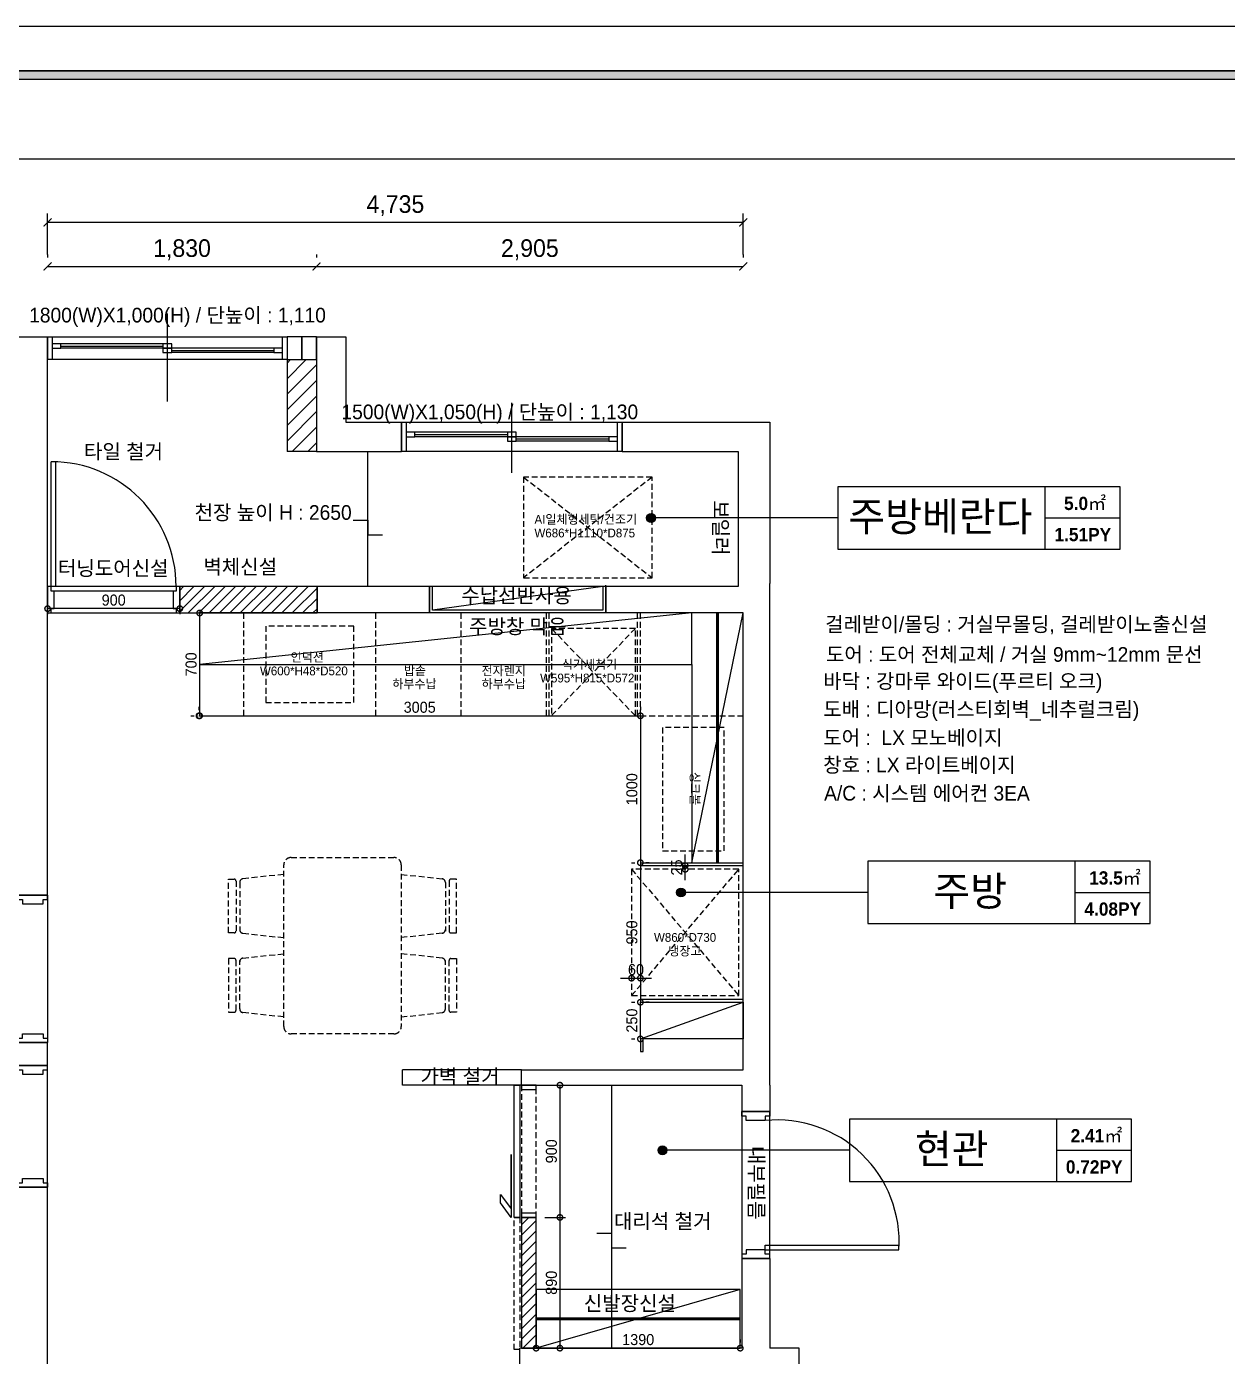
# Model space of a CAD drawing. Header units: inches. Extents: x 220271 to 272471, y 38563 to 64452.
# Drawn here: x 231085 to 239258, y 54799 to 63852 of the extents above; entities that cross this region are included whole.
import ezdxf
from ezdxf.enums import TextEntityAlignment as Align

# ---------------------------------------------------------------- set-up
doc = ezdxf.new("R2010")
doc.units = ezdxf.units.IN
doc.header["$LTSCALE"] = 50
doc.header["$MEASUREMENT"] = 0
doc.linetypes.add('DH-HID2', pattern=[1.2, 0.8, -0.4])
doc.linetypes.add('HID', pattern=[2.5, 1.5, -1])
for name, color, linetype in [('0-ELC TEXT', 7, 'Continuous'), ('03-TEXT', 3, 'Continuous'), ('03-WAL NEW', 3, 'Continuous'), ('06-FUR', 6, 'Continuous'), ('07-DIM WAL', 5, 'Continuous'), ('3.기호.계단선', 30, 'Continuous'), ('_LIBR', 4, 'Continuous'), ('CO-DO-FR', 7, 'Continuous'), ('CO-DOOR', 8, 'Continuous'), ('F-WALL1', 2, 'Continuous'), ('FORM(YOURNAME)-1', 1, 'Continuous'), ('FORM(YOURNAME)-11', 1, 'Continuous'), ('FU-FURM', 251, 'DH-HID2'), ('도면층4', 4, 'Continuous'), ('도면층5', 5, 'Continuous')]:
    doc.layers.add(name, color=color, linetype=linetype)
doc.styles.add('YOURNAME', font='HY울릉도M.TTF')
doc.styles.add('넥슨고딕', font='NEXONLv1GothicBold.ttf')
doc.styles.add('스타일1', font='HY울릉도M.TTF')
doc.styles.add('코레일둥고', font='Korail_Round_Gothic_Medium.ttf')
doc.dimstyles.new('30', dxfattribs={"dimscale": 30, "dimtxt": 2.5, "dimasz": 2.5, "dimexe": 1.25, "dimexo": 2, "dimtad": 1, "dimdec": 0, "dimtxsty": '스타일1', "dimblk": 'DOTSMALL', "dimcen": 2.5, "dimclrd": 1, "dimclre": 1, "dimclrt": 7, "dimadec": 0, "dimazin": 0, "dimtfac": 1, "dimtdec": 0, "dimtix": 1, "dimtmove": 0, "dimatfit": 3, "dimldrblk": 'DOTSMALL', "dimfxl": 1.25, "dimarcsym": 0})
doc.dimstyles.new('YOURNAME-60', dxfattribs={"dimscale": 60, "dimtxt": 2, "dimasz": 0.9, "dimexe": 1, "dimexo": 3, "dimgap": 0.7, "dimtad": 1, "dimdec": 0, "dimzin": 0, "dimdsep": 46, "dimlunit": 6, "dimtxsty": 'YOURNAME', "dimblk": 'ARCHTICK', "dimcen": 0, "dimclrd": 1, "dimclre": 1, "dimclrt": 7, "dimadec": 0, "dimazin": 0, "dimtfac": 1, "dimtdec": 0, "dimtix": 1, "dimtmove": 2, "dimatfit": 3, "dimldrblk": 'ARCHTICK', "dimfxl": 1, "dimtolj": 1, "dimtzin": 0, "dimarcsym": 0})

# ---------------------------------------------------------------- blocks, each defined once
blk = doc.blocks.new('FORM-ELEVATION')
at = {"layer": 'FORM(YOURNAME)-11'}
h = blk.add_hatch(color=256, dxfattribs=at)
h.dxf.hatch_style = 1
h.paths.add_polyline_path([(-10309, 35708), (71691, 35708), (71691, 35508), (-10309, 35508)])
h.paths.add_polyline_path([(-10309, -21492), (71691, -21492), (71691, -21692), (-10309, -21692)])
at = {"layer": 'Defpoints', "color": 158}
for points in [[(-10309, -21692), (71691, -21692), (71691, 35708), (-10309, 35708)], [(-8309, 33708), (61071, 33708), (61071, -19692), (-8309, -19692)]]:
    blk.add_lwpolyline(points, close=True, dxfattribs=at)
at = {"layer": 'FORM(YOURNAME)-11', "color": 250}
blk.add_lwpolyline([(-11309, -22692), (72691, -22692), (72691, 36708), (-11309, 36708)], close=True, dxfattribs=at)
at = {"layer": 'FORM(YOURNAME)-11'}
blk.add_lwpolyline([(-10309, 35708), (71691, 35708), (71691, 35508), (-10309, 35508)], close=True, dxfattribs=at)
at = {"layer": 'FORM(YOURNAME)-11', "color": 3, "style": 'YOURNAME'}
for tag, height, p in [('1', 450, (71041, -1219)), ('2', 450, (71041, -1863)), ('3', 450, (71041, -3150)), ('4', 450, (71041, -5081)), ('5', 515, (71041, -7398)), ('6', 515, (71041, -9650)), ('7', 515, (71041, -11903)), ('8', 515, (71041, -14155)), ('9', 515, (71041, -16408)), ('10', 515, (66791, -18596)), ('11', 515, (71041, -18660)), ('12', 515, (66791, -20848)), ('13', 515, (71041, -20848))]:
    blk.add_attdef(tag, text='', height=height, dxfattribs=at).set_placement(p, align=Align.MIDDLE_RIGHT)
blk = doc.blocks.new('메인도면')
blk.add_line((294021.2, 97245.8), (294021.2, 98165.8))
blk.add_lwpolyline([(293921.2, 97698.3), (294021.2, 97698.3), (294021.2, 97598.3), (294121.2, 97598.3)])
at = {"layer": 'F-WALL1'}
for p, q in [((291641.2, 98945.8), (291841.2, 98945.8)), ((291841.2, 98790.8), (291841.2, 98945.8)), ((293671.2, 98945.8), (293871.2, 98945.8)), ((293671.2, 98945.8), (293671.2, 98165.8)), ((293871.2, 98945.8), (293871.2, 98365.8)), ((291841.2, 97065.8), (291841.2, 98790.8)), ((293871.2, 98365.8), (294251.2, 98365.8)), ((295751.2, 98365.8), (296756.2, 98365.8)), ((296756.2, 98365.8), (296756.2, 97265.8)), ((293671.2, 98165.8), (294251.2, 98165.8)), ((295751.2, 98165.8), (296541.2, 98165.8)), ((296541.2, 98165.8), (296541.2, 97245.8)), ((296541.2, 97245.8), (293676.2, 97245.8)), ((293676.2, 97245.8), (293676.2, 97065.8)), ((294441.2, 97245.8), (294441.2, 97065.8)), ((295641.2, 97245.8), (295641.2, 97065.8)), ((296756.2, 93850.8), (296756.2, 97265.8)), ((291841.2, 95145.8), (291841.2, 97065.8)), ((296576.2, 97065.8), (293676.2, 97065.8)), ((296576.2, 93955.8), (296576.2, 97065.8)), ((291841.2, 93985.8), (291841.2, 94140.8)), ((291841.2, 93985.8), (289841.2, 93985.8)), ((295066.2, 93955.8), (296576.2, 93955.8)), ((295066.2, 93850.8), (295066.2, 93955.8)), ((295066.2, 93850.8), (296566.2, 93850.8)), ((296566.2, 93850.8), (296566.2, 93670.8)), ((296756.2, 93850.8), (296756.2, 93670.8)), ((291841.2, 91685.8), (291841.2, 93155.8)), ((296566.2, 92670.8), (296566.2, 92060.8)), ((296756.2, 92670.8), (296756.2, 92060.8)), ((295056.2, 91890.8), (295056.2, 92060.8)), ((296566.2, 92060.8), (295056.2, 92060.8)), ((296956.2, 92060.8), (296756.2, 92060.8)), ((296956.2, 89895.8), (296956.2, 92060.8))]:
    blk.add_line(p, q, dxfattribs=at)
at = {"layer": '도면층4'}
for p, q in [((292656.2, 98505.8), (292656.2, 99105.8)), ((291841.2, 98945.8), (291841.2, 98790.8)), ((291871.2, 98945.8), (291871.2, 98790.8)), ((291931.2, 98883.3), (292626.2, 98883.3)), ((293441.2, 98790.8), (293441.2, 98945.8)), ((292686.2, 98853.3), (293381.2, 98853.3)), ((295001.2, 98021.1), (295001.2, 98495.8)), ((294251.2, 98365.8), (294251.2, 98165.8)), ((294281.2, 98365.8), (294281.2, 98165.8)), ((295721.2, 98165.8), (295721.2, 98365.8)), ((295751.2, 98165.8), (295751.2, 98355.8)), ((294341.2, 98280.8), (294971.2, 98280.8)), ((295031.2, 98250.8), (295661.2, 98250.8)), ((293676.2, 97245.8), (293676.2, 97065.8)), ((294441.2, 97245.8), (294441.2, 97065.8)), ((295641.2, 97065.8), (295641.2, 97255.8)), ((291641.2, 95145.8), (291841.2, 95145.8)), ((291841.2, 95145.8), (291841.2, 94140.8)), ((291841.2, 94140.8), (291641.2, 94140.8)), ((291641.2, 94140.8), (291841.2, 94140.8)), ((291841.2, 93985.8), (291641.2, 93985.8)), ((291641.2, 93985.8), (291841.2, 93985.8)), ((291841.2, 93155.8), (291841.2, 93985.8)), ((296566.2, 93670.8), (296566.2, 92670.8)), ((296756.2, 93670.8), (296566.2, 93670.8)), ((296756.2, 92670.8), (296756.2, 93670.8)), ((291641.2, 93155.8), (291841.2, 93155.8)), ((296726.2, 92760.8), (297635.6, 92760.8)), ((296726.2, 92730.8), (296726.2, 92760.8)), ((296726.2, 92730.8), (297636.2, 92730.8)), ((297636.2, 92730.8), (297636.2, 92760.8)), ((296566.2, 92670.8), (296756.2, 92670.8)), ((296756.2, 92670.8), (296566.2, 92670.8))]:
    blk.add_line(p, q, dxfattribs=at)
for points in [[(291841.2, 98945.8), (293471.2, 98945.8), (293471.2, 98790.8), (291841.2, 98790.8)], [(291871.2, 98898.3), (291871.2, 98868.3), (291931.2, 98868.3), (291931.2, 98898.3)], [(292626.2, 98898.3), (292626.2, 98868.3), (292686.2, 98868.3), (292686.2, 98898.3)], [(292626.2, 98868.3), (292626.2, 98838.3), (292686.2, 98838.3), (292686.2, 98868.3)], [(293381.2, 98868.3), (293381.2, 98838.3), (293441.2, 98838.3), (293441.2, 98868.3)], [(293471.2, 98790.8), (293571.2, 98790.8), (293571.2, 98945.8), (293471.2, 98945.8)], [(293571.2, 98790.8), (293671.2, 98790.8), (293671.2, 98945.8), (293571.2, 98945.8)], [(294251.2, 98365.8), (295751.2, 98365.8), (295751.2, 98165.8), (294251.2, 98165.8)], [(294281.2, 98295.8), (294281.2, 98265.8), (294341.2, 98265.8), (294341.2, 98295.8)], [(294971.2, 98295.8), (294971.2, 98265.8), (295031.2, 98265.8), (295031.2, 98295.8)], [(294971.2, 98265.8), (294971.2, 98235.8), (295031.2, 98235.8), (295031.2, 98265.8)], [(295661.2, 98265.8), (295661.2, 98235.8), (295721.2, 98235.8), (295721.2, 98265.8)]]:
    blk.add_lwpolyline(points, close=True, dxfattribs=at)
for points in [[(291641.2, 95145.8), (291641.2, 95115.8), (291671.2, 95115.8), (291671.2, 95085.8), (291811.2, 95085.8), (291811.2, 95115.8), (291841.2, 95115.8), (291841.2, 95145.8), (291641.2, 95145.8)], [(291641.2, 94140.8), (291641.2, 94170.8), (291671.2, 94170.8), (291671.2, 94200.8), (291811.2, 94200.8), (291811.2, 94170.8), (291841.2, 94170.8), (291841.2, 94140.8), (291641.2, 94140.8)], [(291641.2, 93985.8), (291641.2, 93955.8), (291671.2, 93955.8), (291671.2, 93925.8), (291811.2, 93925.8), (291811.2, 93955.8), (291841.2, 93955.8), (291841.2, 93985.8), (291641.2, 93985.8)], [(296756.2, 93670.8), (296756.2, 93640.8), (296726.2, 93640.8), (296726.2, 93610.8), (296596.2, 93610.8), (296596.2, 93640.8), (296566.2, 93640.8), (296566.2, 93670.8), (296756.2, 93670.8)], [(291641.2, 93155.8), (291641.2, 93185.8), (291671.2, 93185.8), (291671.2, 93215.8), (291811.2, 93215.8), (291811.2, 93185.8), (291841.2, 93185.8), (291841.2, 93155.8), (291641.2, 93155.8)], [(296756.2, 92670.8), (296756.2, 92700.8), (296726.2, 92700.8), (296726.2, 92730.8), (296596.2, 92730.8), (296596.2, 92700.8), (296566.2, 92700.8), (296566.2, 92670.8), (296756.2, 92670.8)]]:
    blk.add_lwpolyline(points, dxfattribs=at)
at = {"layer": '도면층5'}
for p, q in [((292626.2, 98898.3), (291931.2, 98898.3)), ((292626.2, 98868.3), (291931.2, 98868.3)), ((293381.2, 98868.3), (292686.2, 98868.3)), ((293381.2, 98838.3), (292686.2, 98838.3)), ((294971.2, 98295.8), (294341.2, 98295.8)), ((294971.2, 98265.8), (294341.2, 98265.8)), ((295661.2, 98265.8), (295031.2, 98265.8)), ((295661.2, 98235.8), (295031.2, 98235.8))]:
    blk.add_line(p, q, dxfattribs=at)
blk.add_arc((296806.2, 92783.6), 831.1, 356.35624, 95.52913, dxfattribs=at)
blk = doc.blocks.new('_ArchTick')
at = {"color": 0, "linetype": 'ByBlock', "const_width": 0.15}
blk.add_lwpolyline([(-0.5, -0.5), (0.5, 0.5)], dxfattribs=at)
blk = doc.blocks.new('*D28')
at = {"layer": '07-DIM WAL', "color": 1, "lineweight": -2, "transparency": 16777216}
for p, q in [((231227.9, 62301.2), (231227.9, 62279.4)), ((233057.9, 62301.2), (233057.9, 62279.4)), ((231227.9, 62219.4), (233057.9, 62219.4))]:
    blk.add_line(p, q, dxfattribs=at)
at = {"layer": 'Defpoints', "color": 0, "transparency": 16777216}
for p in [(233057.9, 62219.4), (231227.9, 62121.2), (233057.9, 62121.2)]:
    blk.add_point(p, dxfattribs=at)
at = {"layer": '07-DIM WAL', "color": 1, "lineweight": -2, "transparency": 16777216, "xscale": 54, "yscale": 54, "zscale": 54, "rotation": 180}
blk.add_blockref('_ArchTick', (231227.9, 62219.4), dxfattribs=at)
at = {"layer": '07-DIM WAL', "color": 1, "lineweight": -2, "transparency": 16777216, "xscale": 54, "yscale": 54, "zscale": 54}
blk.add_blockref('_ArchTick', (233057.9, 62219.4), dxfattribs=at)
at = {"layer": '07-DIM WAL', "color": 7, "transparency": 16777216, "insert": (232142.9, 62333.1), "char_height": 120, "attachment_point": 5, "style": 'YOURNAME'}
blk.add_mtext('\\A1;1,830', dxfattribs=at)
blk = doc.blocks.new('*D29')
at = {"layer": '07-DIM WAL', "color": 1, "lineweight": -2, "transparency": 16777216}
for p, q in [((233057.9, 62301.2), (233057.9, 62279.4)), ((235962.9, 62301.2), (235962.9, 62279.4)), ((233061.7, 62219.4), (235962.9, 62219.4))]:
    blk.add_line(p, q, dxfattribs=at)
at = {"layer": 'Defpoints', "color": 0, "transparency": 16777216}
for p in [(235962.9, 62219.4), (233057.9, 62121.2), (235962.9, 62121.2)]:
    blk.add_point(p, dxfattribs=at)
at = {"layer": '07-DIM WAL', "color": 1, "lineweight": -2, "transparency": 16777216, "xscale": 54, "yscale": 54, "zscale": 54, "rotation": 180}
blk.add_blockref('_ArchTick', (233057.9, 62219.4), dxfattribs=at)
at = {"layer": '07-DIM WAL', "color": 1, "lineweight": -2, "transparency": 16777216, "xscale": 54, "yscale": 54, "zscale": 54}
blk.add_blockref('_ArchTick', (235962.9, 62219.4), dxfattribs=at)
at = {"layer": '07-DIM WAL', "color": 7, "transparency": 16777216, "insert": (234510.4, 62333.1), "char_height": 120, "attachment_point": 5, "style": 'YOURNAME'}
blk.add_mtext('\\A1;2,905', dxfattribs=at)
blk = doc.blocks.new('AUDIT_I_020313153326-118')
at = {"color": 0, "linetype": 'Continuous'}
for p, q in [((855, 59.5), (45, 59.5)), ((875, 90), (55, 90)), ((25, -90), (875, -90)), ((855, -60.5), (45, -60.5))]:
    blk.add_line(p, q, dxfattribs=at)
blk.add_lwpolyline([(55, 939.5), (55, 90), (25, 90), (25, 940)], dxfattribs=at)
for points in [[(45, -60.5), (45, 59.5), (25, 59.5), (25, 90), (0, 90), (0, -90), (25, -90), (25, -60.5)], [(875, -60.5), (875, -90), (900, -90), (900, 90), (875, 90), (875, 59.5), (855, 59.5), (855, -60.5)]]:
    blk.add_lwpolyline(points, close=True, dxfattribs=at)
blk.add_arc((25, 90), 850, 0, 90, dxfattribs=at)
blk = doc.blocks.new('_DOTSMALL')
at = {"color": 0, "linetype": 'ByBlock', "const_width": 0.5}
blk.add_lwpolyline([(-0.0625, 0, 1), (0.0625, 0, 1)], format="xyb", close=True, dxfattribs=at)
blk = doc.blocks.new('*D45')
at = {"layer": '07-DIM WAL', "color": 1, "lineweight": -2, "transparency": 16777216}
for p, q in [((231227.9, 59890.1), (231227.9, 59852.1)), ((232127.9, 59889.6), (231227.9, 59889.6)), ((232127.9, 59890.1), (232127.9, 59852.1))]:
    blk.add_line(p, q, dxfattribs=at)
at = {"layer": 'Defpoints', "color": 0, "transparency": 16777216}
for p in [(231227.9, 59950.1), (232127.9, 59950.1), (231227.9, 59889.6)]:
    blk.add_point(p, dxfattribs=at)
at = {"layer": '07-DIM WAL', "color": 1, "lineweight": -2, "transparency": 16777216, "xscale": 75, "yscale": 75, "zscale": 75, "rotation": 180}
blk.add_blockref('_DOTSMALL', (231227.9, 59889.6), dxfattribs=at)
at = {"layer": '07-DIM WAL', "color": 1, "lineweight": -2, "transparency": 16777216, "xscale": 75, "yscale": 75, "zscale": 75}
blk.add_blockref('_DOTSMALL', (232127.9, 59889.6), dxfattribs=at)
at = {"layer": '07-DIM WAL', "color": 7, "transparency": 16777216, "insert": (231677.9, 59947.4), "char_height": 75, "attachment_point": 5, "style": '스타일1'}
blk.add_mtext('900', dxfattribs=at)
blk = doc.blocks.new('*D46')
at = {"layer": '07-DIM WAL', "color": 1, "lineweight": -2, "transparency": 16777216}
for p, q in [((232202.9, 59860.1), (232225.4, 59860.1)), ((232262.9, 59860.1), (232262.9, 59160.1)), ((232202.9, 59160.1), (232225.4, 59160.1))]:
    blk.add_line(p, q, dxfattribs=at)
at = {"layer": 'Defpoints', "color": 0, "transparency": 16777216}
for p in [(232262.9, 59860.1), (232262.9, 59160.1), (232262.9, 59160.1)]:
    blk.add_point(p, dxfattribs=at)
at = {"layer": '07-DIM WAL', "color": 1, "lineweight": -2, "transparency": 16777216, "xscale": 75, "yscale": 75, "zscale": 75}
for p, rotation in [((232262.9, 59860.1), 90), ((232262.9, 59160.1), 270)]:
    blk.add_blockref('_DOTSMALL', p, dxfattribs=dict(at, rotation=rotation))
at = {"layer": '07-DIM WAL', "color": 7, "transparency": 16777216, "insert": (232205.2, 59510.1), "char_height": 75, "attachment_point": 5, "rotation": 90, "style": '스타일1'}
blk.add_mtext('700', dxfattribs=at)
blk = doc.blocks.new('*D47')
at = {"layer": '07-DIM WAL', "color": 1, "lineweight": -2, "transparency": 16777216}
for p, q in [((234612.9, 56645.1), (234752.8, 56645.1)), ((234715.3, 56645.1), (234715.3, 55745.1)), ((234612.9, 55745.1), (234752.8, 55745.1))]:
    blk.add_line(p, q, dxfattribs=at)
at = {"layer": 'Defpoints', "color": 0, "transparency": 16777216}
for p in [(234552.9, 56645.1), (234552.9, 55745.1), (234715.3, 55745.1)]:
    blk.add_point(p, dxfattribs=at)
at = {"layer": '07-DIM WAL', "color": 1, "lineweight": -2, "transparency": 16777216, "xscale": 75, "yscale": 75, "zscale": 75}
for p, rotation in [((234715.3, 56645.1), 90), ((234715.3, 55745.1), 270)]:
    blk.add_blockref('_DOTSMALL', p, dxfattribs=dict(at, rotation=rotation))
at = {"layer": '07-DIM WAL', "color": 7, "transparency": 16777216, "insert": (234657.5, 56195.1), "char_height": 75, "attachment_point": 5, "rotation": 90, "style": '스타일1'}
blk.add_mtext('900', dxfattribs=at)
blk = doc.blocks.new('*D48')
at = {"layer": '07-DIM WAL', "color": 1, "lineweight": -2, "transparency": 16777216}
for p, q in [((234612.9, 55745.1), (234752.8, 55745.1)), ((234715.3, 55745.1), (234715.3, 54855.1)), ((234612.9, 54855.1), (234752.8, 54855.1))]:
    blk.add_line(p, q, dxfattribs=at)
at = {"layer": 'Defpoints', "color": 0, "transparency": 16777216}
for p in [(234552.9, 55745.1), (234552.9, 54855.1), (234715.3, 54855.1)]:
    blk.add_point(p, dxfattribs=at)
at = {"layer": '07-DIM WAL', "color": 1, "lineweight": -2, "transparency": 16777216, "xscale": 75, "yscale": 75, "zscale": 75}
for p, rotation in [((234715.3, 55745.1), 90), ((234715.3, 54855.1), 270)]:
    blk.add_blockref('_DOTSMALL', p, dxfattribs=dict(at, rotation=rotation))
at = {"layer": '07-DIM WAL', "color": 7, "transparency": 16777216, "insert": (234657.5, 55300.1), "char_height": 75, "attachment_point": 5, "rotation": 90, "style": '스타일1'}
blk.add_mtext('890', dxfattribs=at)
blk = doc.blocks.new('*D49')
at = {"layer": '07-DIM WAL', "color": 1, "lineweight": -2, "transparency": 16777216}
for p, q in [((234552.9, 54915.1), (234552.9, 54892.6)), ((235942.9, 54915.1), (235942.9, 54892.6)), ((235942.9, 54855.1), (234552.9, 54855.1))]:
    blk.add_line(p, q, dxfattribs=at)
at = {"layer": 'Defpoints', "color": 0, "transparency": 16777216}
for p in [(234552.9, 54855.1), (234552.9, 54855.1), (235942.9, 54855.1)]:
    blk.add_point(p, dxfattribs=at)
at = {"layer": '07-DIM WAL', "color": 1, "lineweight": -2, "transparency": 16777216, "xscale": 75, "yscale": 75, "zscale": 75, "rotation": 180}
blk.add_blockref('_DOTSMALL', (234552.9, 54855.1), dxfattribs=at)
at = {"layer": '07-DIM WAL', "color": 1, "lineweight": -2, "transparency": 16777216, "xscale": 75, "yscale": 75, "zscale": 75}
blk.add_blockref('_DOTSMALL', (235942.9, 54855.1), dxfattribs=at)
at = {"layer": '07-DIM WAL', "color": 7, "transparency": 16777216, "insert": (235247.9, 54912.9), "char_height": 75, "attachment_point": 5, "style": '스타일1'}
blk.add_mtext('1390', dxfattribs=at)
blk = doc.blocks.new('F-507')
at = {"layer": 'FU-FURM'}
for p, q in [((512.5, 775), (147.4, 775)), ((147.4, 775), (147.4, 737.5)), ((159.9, 725), (500, 725)), ((512.5, 737.5), (512.5, 775)), ((687.5, 775), (1052.6, 775)), ((687.5, 737.5), (687.5, 775)), ((1040.1, 725), (700, 725)), ((1052.6, 775), (1052.6, 737.5)), ((114.9, 400), (144.5, 678.3)), ((169.3, 700), (500, 700)), ((515.4, 678.3), (545, 400)), ((684.6, 678.3), (655, 400)), ((1030.7, 700), (700, 700)), ((1085.1, 400), (1055.5, 678.3)), ((50, 400), (1150, 400)), ((0, -350), (0, 350)), ((1200, 350), (1200, -350)), ((1150, -400), (50, -400)), ((114.9, -400), (144.5, -678.3)), ((515.4, -678.3), (545, -400)), ((684.6, -678.3), (655, -400)), ((1085.1, -400), (1055.5, -678.3)), ((169.3, -700), (500, -700)), ((1030.7, -700), (700, -700)), ((147.4, -775), (147.4, -737.5)), ((512.5, -775), (147.4, -775)), ((159.9, -725), (500, -725)), ((512.5, -737.5), (512.5, -775)), ((687.5, -737.5), (687.5, -775)), ((687.5, -775), (1052.6, -775)), ((1040.1, -725), (700, -725)), ((1052.6, -775), (1052.6, -737.5))]:
    blk.add_line(p, q, dxfattribs=at)
for centre, radius, start, end in [((159.9, 737.5), 12.5, 180, 270), ((500, 737.5), 12.5, 270, 0), ((700, 737.5), 12.5, 180, 270), ((1040.1, 737.5), 12.5, 270, 0), ((169.3, 675), 25, 90, 172.40536), ((490.6, 675), 25, 7.59464, 90), ((709.4, 675), 25, 90, 172.40536), ((1030.7, 675), 25, 7.59464, 90), ((50, 350), 50, 90, 180), ((1150, 350), 50, 0, 90), ((50, -350), 50, 180, 270), ((1150, -350), 50, 270, 0), ((169.3, -675), 25, 187.59464, 270), ((490.6, -675), 25, 270, 352.40536), ((709.4, -675), 25, 187.59464, 270), ((1030.7, -675), 25, 270, 352.40536), ((159.9, -737.5), 12.5, 90, 180), ((500, -737.5), 12.5, 0, 90), ((700, -737.5), 12.5, 90, 180), ((1040.1, -737.5), 12.5, 0, 90)]:
    blk.add_arc(centre, radius, start, end, dxfattribs=at)
blk = doc.blocks.new('*D60')
at = {"layer": '07-DIM WAL', "color": 1, "lineweight": -2, "transparency": 16777216}
for p, q in [((232258.3, 59220.1), (232258.3, 59197.6)), ((235262.9, 59220.1), (235262.9, 59197.6)), ((232258.3, 59160.1), (235262.9, 59160.1))]:
    blk.add_line(p, q, dxfattribs=at)
at = {"layer": 'Defpoints', "color": 0, "transparency": 16777216}
for p in [(232258.3, 59160.1), (235262.9, 59160.1), (235262.9, 59160.1)]:
    blk.add_point(p, dxfattribs=at)
at = {"layer": '07-DIM WAL', "color": 1, "lineweight": -2, "transparency": 16777216, "xscale": 75, "yscale": 75, "zscale": 75, "rotation": 180}
blk.add_blockref('_DOTSMALL', (232258.3, 59160.1), dxfattribs=at)
at = {"layer": '07-DIM WAL', "color": 1, "lineweight": -2, "transparency": 16777216, "xscale": 75, "yscale": 75, "zscale": 75}
blk.add_blockref('_DOTSMALL', (235262.9, 59160.1), dxfattribs=at)
at = {"layer": '07-DIM WAL', "color": 7, "transparency": 16777216, "insert": (233760.6, 59217.8), "char_height": 75, "attachment_point": 5, "style": '스타일1'}
blk.add_mtext('3005', dxfattribs=at)
blk = doc.blocks.new('*D61')
at = {"layer": '07-DIM WAL', "color": 1, "lineweight": -2, "transparency": 16777216}
for p, q in [((235262.9, 58160.1), (235262.9, 57210.1)), ((235322.9, 58160.1), (235300.4, 58160.1)), ((235322.9, 57210.1), (235300.4, 57210.1))]:
    blk.add_line(p, q, dxfattribs=at)
at = {"layer": 'Defpoints', "color": 0, "transparency": 16777216}
for p in [(235262.9, 58160.1), (235262.9, 57210.1), (235262.9, 57210.1)]:
    blk.add_point(p, dxfattribs=at)
at = {"layer": '07-DIM WAL', "color": 1, "lineweight": -2, "transparency": 16777216, "xscale": 75, "yscale": 75, "zscale": 75}
for p, rotation in [((235262.9, 58160.1), 90), ((235262.9, 57210.1), 270)]:
    blk.add_blockref('_DOTSMALL', p, dxfattribs=dict(at, rotation=rotation))
at = {"layer": '07-DIM WAL', "color": 7, "transparency": 16777216, "insert": (235205.2, 57685.1), "char_height": 75, "attachment_point": 5, "rotation": 90, "style": '스타일1'}
blk.add_mtext('950', dxfattribs=at)
blk = doc.blocks.new('*D95')
at = {"layer": '07-DIM WAL', "color": 1, "lineweight": -2, "transparency": 16777216}
for p, q in [((231227.9, 62301.2), (231227.9, 62579.4)), ((235962.9, 62301.2), (235962.9, 62579.4)), ((235962.9, 62519.4), (231227.9, 62519.4))]:
    blk.add_line(p, q, dxfattribs=at)
at = {"layer": 'Defpoints', "color": 0, "transparency": 16777216}
for p in [(231227.9, 62519.4), (231227.9, 62121.2), (235962.9, 62121.2)]:
    blk.add_point(p, dxfattribs=at)
at = {"layer": '07-DIM WAL', "color": 1, "lineweight": -2, "transparency": 16777216, "xscale": 54, "yscale": 54, "zscale": 54, "rotation": 180}
blk.add_blockref('_ArchTick', (231227.9, 62519.4), dxfattribs=at)
at = {"layer": '07-DIM WAL', "color": 1, "lineweight": -2, "transparency": 16777216, "xscale": 54, "yscale": 54, "zscale": 54}
blk.add_blockref('_ArchTick', (235962.9, 62519.4), dxfattribs=at)
at = {"layer": '07-DIM WAL', "color": 7, "transparency": 16777216, "insert": (233595.4, 62633), "char_height": 120, "attachment_point": 5, "style": 'YOURNAME'}
blk.add_mtext('\\A1;4,735', dxfattribs=at)
blk = doc.blocks.new('*D190')
at = {"color": 1, "lineweight": -2, "transparency": 16777216}
for p, q in [((235567.9, 58040.1), (235567.9, 58215.1)), ((235569.3, 58140.1), (235605.4, 58140.1)), ((235507.9, 58115.1), (235530.4, 58115.1))]:
    blk.add_line(p, q, dxfattribs=at)
at = {"layer": 'Defpoints', "color": 0, "transparency": 16777216}
for p in [(235509.3, 58140.1), (235567.9, 58140.1), (235567.9, 58115.1)]:
    blk.add_point(p, dxfattribs=at)
at = {"color": 1, "lineweight": -2, "transparency": 16777216, "xscale": 75, "yscale": 75, "zscale": 75}
for p, rotation in [((235567.9, 58140.1), 270), ((235567.9, 58115.1), 90)]:
    blk.add_blockref('_DOTSMALL', p, dxfattribs=dict(at, rotation=rotation))
at = {"color": 7, "transparency": 16777216, "insert": (235510.3, 58127.6), "char_height": 75, "attachment_point": 5, "rotation": 90, "style": '스타일1'}
blk.add_mtext('25', dxfattribs=at)
blk = doc.blocks.new('*D191')
at = {"color": 1, "lineweight": -2, "transparency": 16777216}
for p, q in [((235202.9, 57434.1), (235202.9, 57411.6)), ((235262.9, 57434.1), (235262.9, 57411.6)), ((235127.9, 57374.1), (235337.9, 57374.1))]:
    blk.add_line(p, q, dxfattribs=at)
at = {"layer": 'Defpoints', "color": 0, "transparency": 16777216}
for p in [(235202.9, 57374.1), (235262.9, 57374.1), (235262.9, 57374.1)]:
    blk.add_point(p, dxfattribs=at)
at = {"color": 1, "lineweight": -2, "transparency": 16777216, "xscale": 75, "yscale": 75, "zscale": 75}
blk.add_blockref('_DOTSMALL', (235202.9, 57374.1), dxfattribs=at)
at = {"color": 1, "lineweight": -2, "transparency": 16777216, "xscale": 75, "yscale": 75, "zscale": 75, "rotation": 180}
blk.add_blockref('_DOTSMALL', (235262.9, 57374.1), dxfattribs=at)
at = {"color": 7, "transparency": 16777216, "insert": (235232.9, 57431.9), "char_height": 75, "attachment_point": 5, "style": '스타일1'}
blk.add_mtext('60', dxfattribs=at)
blk = doc.blocks.new('*D192')
at = {"color": 1, "lineweight": -2, "transparency": 16777216}
for p, q in [((235202.9, 59160.1), (235225.4, 59160.1)), ((235262.9, 59160.1), (235262.9, 58160.1)), ((235202.9, 58160.1), (235225.4, 58160.1))]:
    blk.add_line(p, q, dxfattribs=at)
at = {"layer": 'Defpoints', "color": 0, "transparency": 16777216}
for p in [(235262.9, 59160.1), (235262.9, 58160.1), (235262.9, 58160.1)]:
    blk.add_point(p, dxfattribs=at)
at = {"color": 1, "lineweight": -2, "transparency": 16777216, "xscale": 75, "yscale": 75, "zscale": 75}
for p, rotation in [((235262.9, 59160.1), 90), ((235262.9, 58160.1), 270)]:
    blk.add_blockref('_DOTSMALL', p, dxfattribs=dict(at, rotation=rotation))
at = {"color": 7, "transparency": 16777216, "insert": (235205.2, 58660.1), "char_height": 75, "attachment_point": 5, "rotation": 90, "style": '스타일1'}
blk.add_mtext('1000', dxfattribs=at)
blk = doc.blocks.new('*D193')
at = {"color": 1, "lineweight": -2, "transparency": 16777216}
for p, q in [((235202.9, 57210.1), (235225.4, 57210.1)), ((235262.9, 56960.1), (235262.9, 57210.1)), ((235202.9, 56960.1), (235225.4, 56960.1))]:
    blk.add_line(p, q, dxfattribs=at)
at = {"layer": 'Defpoints', "color": 0, "transparency": 16777216}
for p in [(235262.9, 57210.1), (235262.9, 57210.1), (235262.9, 56960.1)]:
    blk.add_point(p, dxfattribs=at)
at = {"color": 1, "lineweight": -2, "transparency": 16777216, "xscale": 75, "yscale": 75, "zscale": 75}
for p, rotation in [((235262.9, 57210.1), 90), ((235262.9, 56960.1), 270)]:
    blk.add_blockref('_DOTSMALL', p, dxfattribs=dict(at, rotation=rotation))
at = {"color": 7, "transparency": 16777216, "insert": (235205.2, 57085.1), "char_height": 75, "attachment_point": 5, "rotation": 90, "style": '스타일1'}
blk.add_mtext('250', dxfattribs=at)

msp = doc.modelspace()

# ---------------------------------------------------------------- hatches: boundary and pattern name
at = {"layer": '0-ELC TEXT'}
h = msp.add_hatch(color=256, dxfattribs=at)
h.dxf.hatch_style = 1
edge = h.paths.add_edge_path()
edge.add_arc((235335.5, 60507), 30, 180, 540)
h = msp.add_hatch(color=256, dxfattribs=at)
h.dxf.hatch_style = 1
edge = h.paths.add_edge_path()
edge.add_arc((235539.1, 57957.5), 30, 180, 540)
h = msp.add_hatch(color=256, dxfattribs=at)
h.dxf.hatch_style = 1
edge = h.paths.add_edge_path()
edge.add_arc((235413, 56202.1), 30, 180, 540)
at = {"layer": '03-WAL NEW', "transparency": 33554687}
h = msp.add_hatch(dxfattribs=at)
h.set_pattern_fill('ANSI31', color=256, scale=600)
h.paths.add_polyline_path([(233057.9, 61585.1), (232957.9, 61585.1), (232857.9, 61585.1), (232857.9, 60960.1), (233057.9, 60960.1)])
h = msp.add_hatch(dxfattribs=at)
h.set_pattern_fill('_USER', color=256, scale=50, angle=45, pattern_type=0)
h.set_pattern_definition([(45, (0, -39389.66), (-35.355339, 35.355339), [])])
h.paths.add_polyline_path([(232127.9, 59860.1), (233062.9, 59860.1), (233062.9, 60040.1), (232127.9, 60040.1)])
h = msp.add_hatch(dxfattribs=at)
h.set_pattern_fill('_USER', color=256, scale=50, angle=45, pattern_type=0)
h.set_pattern_definition([(45, (60, -39539.66), (-35.355339, 35.355339), [])])
h.paths.add_polyline_path([(234552.9, 55745.1), (234452.9, 55745.1), (234452.9, 54855.1), (234552.9, 54855.1)])

# ---------------------------------------------------------------- linework, layer by layer
msp.add_line((235065.5, 56645.1), (235065.5, 54855.1))
msp.add_lwpolyline([(234965.5, 55638.2), (235065.5, 55638.2), (235065.5, 55538.2), (235165.5, 55538.2)])
at = {"layer": '0-ELC TEXT'}
for p, q in [((238018.9, 60294.7), (238018.9, 60719.3)), ((236607.8, 60507), (235335.5, 60507)), ((238018.9, 60507), (238528.5, 60507)), ((238222.6, 57745.2), (238222.6, 58169.7)), ((236811.4, 57957.5), (235539.1, 57957.5)), ((238222.6, 57957.5), (238732.2, 57957.5)), ((238096.4, 55989.9), (238096.4, 56414.4)), ((236685.2, 56202.1), (235413, 56202.1)), ((238096.4, 56202.1), (238606, 56202.1))]:
    msp.add_line(p, q, dxfattribs=at)
for points in [[(236607.8, 60294.7), (238528.5, 60294.7), (238528.5, 60719.3), (236607.8, 60719.3)], [(236811.4, 57745.2), (238732.2, 57745.2), (238732.2, 58169.7), (236811.4, 58169.7)], [(236685.2, 55989.9), (238606, 55989.9), (238606, 56414.4), (236685.2, 56414.4)]]:
    msp.add_lwpolyline(points, close=True, dxfattribs=at)
for centre in [(235335.5, 60507), (235539.1, 57957.5), (235413, 56202.1)]:
    msp.add_circle(centre, 30, dxfattribs=at)
at = {"layer": '03-WAL NEW', "transparency": 33554687}
for p in [(232857.9, 61585.1), (233057.9, 60960.1)]:
    msp.add_line(p, (232857.9, 60960.1), dxfattribs=at)
for points in [[(232127.9, 59860.1), (233062.9, 59860.1), (233062.9, 60040.1), (232127.9, 60040.1)], [(234552.9, 55745.1), (234452.9, 55745.1), (234452.9, 54855.1), (234552.9, 54855.1)]]:
    msp.add_lwpolyline(points, close=True, dxfattribs=at)
at = {"layer": '06-FUR'}
for p, q in [((235007.9, 60040.1), (233847.9, 59880.1)), ((235262.9, 58160.1), (235962.9, 58160.1)), ((235262.9, 58140.1), (235962.9, 58140.1)), ((235262.9, 57230.1), (235962.9, 57230.1)), ((235262.9, 56960.1), (235962.9, 57210.1)), ((235942.9, 55255.1), (234552.9, 54855.1))]:
    msp.add_line(p, q, dxfattribs=at)
for points in [[(235027.9, 60040.1), (235027.9, 59860.1), (233827.9, 59860.1), (233827.9, 60040.1)], [(235027.9, 60040.1), (235027.9, 59860.1), (233827.9, 59860.1), (233827.9, 60040.1)], [(235007.9, 60040.1), (235007.9, 59880.1), (233847.9, 59880.1), (233847.9, 60040.1)], [(235962.9, 59860.1), (232262.9, 59860.1), (232262.9, 59160.1), (235262.9, 59160.1), (235262.9, 57210.1), (235962.9, 57210.1), (235962.9, 59860.1)], [(232262.9, 59510.1), (235612.9, 59510.1), (235612.9, 58160.1), (235962.9, 59860.1)], [(235612.9, 59510.1), (235612.9, 59860.1), (232262.9, 59510.1)], [(235262.9, 56960.1), (235262.9, 56875.1), (235282.9, 56875.1), (235282.9, 56960.1), (235262.9, 56960.1)]]:
    msp.add_lwpolyline(points, dxfattribs=at)
for points in [[(235262.9, 57210.1), (235962.9, 57210.1), (235962.9, 56960.1), (235262.9, 56960.1)], [(234552.9, 54855.1), (235942.9, 54855.1), (235942.9, 55255.1), (234552.9, 55255.1)]]:
    msp.add_lwpolyline(points, close=True, dxfattribs=at)
at = {"layer": '3.기호.계단선'}
for p, q in [((234452.9, 56750.1), (233642.9, 56750.1)), ((233642.9, 56645.1), (233642.9, 56750.1)), ((234452.9, 56645.1), (233642.9, 56645.1))]:
    msp.add_line(p, q, dxfattribs=at)
at = {"layer": '3.기호.계단선', "color": 10, "linetype": 'HID', "const_width": 20}
for points in [[(235787.9, 58160.1), (235787.9, 59860.1)], [(234552.9, 55055.1), (235942.9, 55055.1)]]:
    msp.add_lwpolyline(points, dxfattribs=at)
at = {"layer": 'CO-DO-FR'}
for points in [[(234452.9, 56645.1), (234452.9, 56615.1), (234552.9, 56615.1), (234552.9, 56645.1)], [(234452.9, 55775.1), (234452.9, 55745.1), (234552.9, 55745.1), (234552.9, 55775.1)]]:
    msp.add_lwpolyline(points, close=True, dxfattribs=at)
at = {"layer": 'CO-DOOR'}
msp.add_lwpolyline([(234442.9, 56645.1), (234442.9, 55745.1), (234402.9, 55745.1), (234402.9, 56645.1)], close=True, dxfattribs=at)
at = {"layer": 'CO-DOOR', "color": 251, "linetype": 'DH-HID2'}
for points in [[(234452.9, 56645.1), (234452.9, 55745.1), (234552.9, 55745.1), (234552.9, 56645.1)], [(234442.9, 55745.1), (234442.9, 54845.1), (234402.9, 54845.1), (234402.9, 55745.1)]]:
    msp.add_lwpolyline(points, close=True, dxfattribs=at)
at = {"layer": 'CO-DOOR', "color": 1}
msp.add_lwpolyline([(234382.9, 56174.3), (234382.9, 55745.1), (234310.7, 55843.7), (234310.7, 55902), (234382.9, 55803.4), (234382.9, 56174.3)], close=True, dxfattribs=at)
at = {"layer": 'FU-FURM'}
for p, q in [((234467.9, 60785.6), (235342.9, 60099.6)), ((235342.9, 60785.6), (234467.9, 60099.6)), ((232562.9, 59160.1), (232562.9, 59860.1)), ((233462.9, 59160.1), (233462.9, 59860.1)), ((234042.9, 59160.1), (234042.9, 59860.1)), ((234622.9, 59160.1), (234622.9, 59860.1)), ((234642.9, 59160.1), (234642.9, 59860.1)), ((235242.9, 59160.1), (235242.9, 59860.1)), ((235262.9, 59160.1), (235262.9, 59860.1)), ((235228.9, 59160.1), (234656.9, 59755.1)), ((235228.9, 59755.1), (234656.9, 59160.1)), ((235262.9, 59160.1), (235962.9, 59160.1)), ((235202.9, 57255.1), (235932.9, 58115.1)), ((235202.9, 58115.1), (235932.9, 57255.1))]:
    msp.add_line(p, q, dxfattribs=at)
for points in [[(234467.9, 60785.6), (234467.9, 60099.6), (235342.9, 60099.6), (235342.9, 60785.6)], [(235228.9, 59160.1), (235228.9, 59755.1), (234656.9, 59755.1), (234656.9, 59160.1)], [(235932.9, 57255.1), (235932.9, 58115.1), (235202.9, 58115.1), (235202.9, 57255.1)]]:
    msp.add_lwpolyline(points, close=True, dxfattribs=at)
at = {"layer": 'FU-FURM', "color": 0}
for points in [[(232712.9, 59250.7), (233312.9, 59250.7), (233312.9, 59770.7), (232712.9, 59770.7)], [(235833.2, 58240.1), (235833.2, 59080.1), (235413.2, 59080.1), (235413.2, 58240.1)]]:
    msp.add_lwpolyline(points, close=True, dxfattribs=at)

# ---------------------------------------------------------------- block references
msp.add_blockref('메인도면', (-60613.2, -37205.7))
at = {"layer": '_LIBR', "linetype": 'Continuous'}
msp.add_blockref('AUDIT_I_020313153326-118', (231227.9, 59950.1), dxfattribs=at)
at = {"layer": 'FORM(YOURNAME)-1', "xscale": 0.3, "yscale": 0.3, "zscale": 0.3}
msp.add_blockref('FORM-ELEVATION', (224263.3, 52839.8), dxfattribs=at)
at = {"layer": 'FU-FURM', "rotation": 270}
msp.add_blockref('F-507', (233235.4, 58195), dxfattribs=at)

# ---------------------------------------------------------------- texts
at = {"layer": '0-ELC TEXT', "style": '코레일둥고'}
for s, height, p in [('1800(W)X1,000(H) / 단높이 : 1,110', 100, (231102.4, 61838)), ('1500(W)X1,050(H) / 단높이 : 1,130', 100, (233227.9, 61179.3)), ('타일 철거', 100, (231475.5, 60909.7)), ('천장 높이 H : 2650', 100, (232228.6, 60494.3)), ('AI일체형세탁/건조기', 60, (234542.1, 60467.5)), ('W686*H1110*D875', 60, (234541.7, 60374.8)), ('터닝도어신설', 100, (231298.3, 60114.8)), ('벽체신설', 100, (232288.1, 60124.8)), ('수납선반사용', 100, (234043.7, 59928.7)), ('걸레받이/몰딩 : 거실무몰딩, 걸레받이노출신설', 100, (236520.7, 59733.1)), ('주방창 막음', 100, (234096.9, 59718.5)), ('인덕션', 60, (232882.4, 59528.4)), ('도어 : 도어 전체교체 / 거실 9mm~12mm 문선', 100, (236525.6, 59527.9)), ('W600*H48*D520', 60, (232673.3, 59435.7)), ('밥솥', 60, (233653, 59435.7)), ('전자렌지', 60, (234182.2, 59435.7)), ('하부수납', 60, (233574.3, 59347.2)), ('하부수납', 60, (234182.2, 59347.2)), ('W860*D730', 60, (235355.3, 57621.4)), ('냉장고', 60, (235453.3, 57528.3)), ('가벽 철거', 100, (233765.7, 56654.2)), ('대리석 철거', 100, (235083.1, 55669.3)), ('신발장신설', 100, (234877.6, 55110.1))]:
    msp.add_text(s, height=height, dxfattribs=at).set_placement(p)
for s, p in [('보일러', (235759, 60627.6)), ('내부필름', (236003, 56232.3))]:
    msp.add_text(s, height=100, rotation=270, dxfattribs=at).set_placement(p)
at = {"layer": '03-TEXT'}
for s, height, style, p in [('5.0㎡', 90, '넥슨고딕', (238289.7, 60561.1)), ('주방베란다', 200, '코레일둥고', (237304.6, 60416.2)), ('1.51PY', 90, '넥슨고딕', (238274.3, 60348.8)), ('주방', 200, '코레일둥고', (237508.2, 57866.6)), ('13.5㎡', 90, '넥슨고딕', (238493.3, 58011.6)), ('4.08PY', 90, '넥슨고딕', (238478, 57799.3)), ('현관', 200, '코레일둥고', (237382.1, 56111.3)), ('2.41㎡', 90, '넥슨고딕', (238367.2, 56256.2)), ('0.72PY', 90, '넥슨고딕', (238351.8, 56044))]:
    msp.add_text(s, height=height, dxfattribs=dict(at, style=style)).set_placement(p, align=Align.CENTER)
at = {"layer": '3.기호.계단선', "color": 140, "style": '코레일둥고'}
for s, p in [('바닥 : 강마루 와이드(푸르티 오크)', (236507.1, 59346.5)), ('도배 : 디아망(러스티회벽_네추럴크림)', (236507.2, 59155)), ('도어 :  LX 모노베이지', (236507.2, 58961)), ('창호 : LX 라이트베이지', (236507.2, 58775.5)), ('A/C : 시스템 에어컨 3EA', (236513.3, 58582.9))]:
    msp.add_text(s, height=100, dxfattribs=at).set_placement(p)
at = {"layer": 'FU-FURM', "style": '코레일둥고'}
for s, p in [('식기세척기', (234728.2, 59480)), ('W595*H815*D572', (234580.4, 59387.3))]:
    msp.add_text(s, height=60, dxfattribs=at).set_placement(p)
at = {"layer": 'FU-FURM', "color": 0, "style": '코레일둥고'}
msp.add_text('싱크볼', height=60, rotation=270, dxfattribs=at).set_placement((235603.9, 58777.7))

# ---------------------------------------------------------------- dimensions: what is measured, and where the dimension line sits
for base, p1, p2, picture, middle in [((235262.9, 58160.1), (235262.9, 59160.1), (235262.9, 58160.1), '*D192', (235205.2, 58660.1)), ((235567.9, 58140.1), (235567.9, 58115.1), (235509.3, 58140.1), '*D190', (235510.3, 58127.6)), ((235262.9, 57210.1), (235262.9, 56960.1), (235262.9, 57210.1), '*D193', (235205.2, 57085.1))]:
    dim = msp.add_linear_dim(base=base, p1=p1, p2=p2, angle=90, dimstyle='30')
    dim.commit()
    dim.dimension.update_dxf_attribs({"geometry": picture, "text_midpoint": middle})
dim = msp.add_linear_dim(base=(235262.9, 57374.1), p1=(235202.9, 57374.1), p2=(235262.9, 57374.1), dimstyle='30')
dim.commit()
dim.dimension.update_dxf_attribs({"geometry": '*D191', "text_midpoint": (235232.9, 57431.9)})
at = {"layer": '07-DIM WAL'}
for base, p1, p2, dimstyle, picture, middle in [((231227.9, 62519.4), (235962.9, 62121.2), (231227.9, 62121.2), 'YOURNAME-60', '*D95', (233595.4, 62633)), ((233057.9, 62219.4), (231227.9, 62121.2), (233057.9, 62121.2), 'YOURNAME-60', '*D28', (232142.9, 62333.1)), ((235962.9, 62219.4), (233057.9, 62121.2), (235962.9, 62121.2), 'YOURNAME-60', '*D29', (234510.4, 62333.1)), ((231227.9, 59889.6), (232127.9, 59950.1), (231227.9, 59950.1), '30', '*D45', (231677.9, 59947.4)), ((235262.9, 59160.1), (232258.3, 59160.1), (235262.9, 59160.1), '30', '*D60', (233760.6, 59217.8)), ((234552.9, 54855.1), (235942.9, 54855.1), (234552.9, 54855.1), '30', '*D49', (235247.9, 54912.9))]:
    dim = msp.add_linear_dim(base=base, p1=p1, p2=p2, dimstyle=dimstyle, dxfattribs=at)
    dim.commit()
    dim.dimension.update_dxf_attribs({"geometry": picture, "text_midpoint": middle})
for base, p1, p2, picture, middle in [((232262.9, 59160.1), (232262.9, 59860.1), (232262.9, 59160.1), '*D46', (232205.2, 59510.1)), ((235262.9, 57210.1), (235262.9, 58160.1), (235262.9, 57210.1), '*D61', (235205.2, 57685.1)), ((234715.3, 55745.1), (234552.9, 56645.1), (234552.9, 55745.1), '*D47', (234657.5, 56195.1)), ((234715.3, 54855.1), (234552.9, 55745.1), (234552.9, 54855.1), '*D48', (234657.5, 55300.1))]:
    dim = msp.add_linear_dim(base=base, p1=p1, p2=p2, angle=90, dimstyle='30', dxfattribs=at)
    dim.commit()
    dim.dimension.update_dxf_attribs({"geometry": picture, "text_midpoint": middle})

doc.saveas('drawing.dxf')
